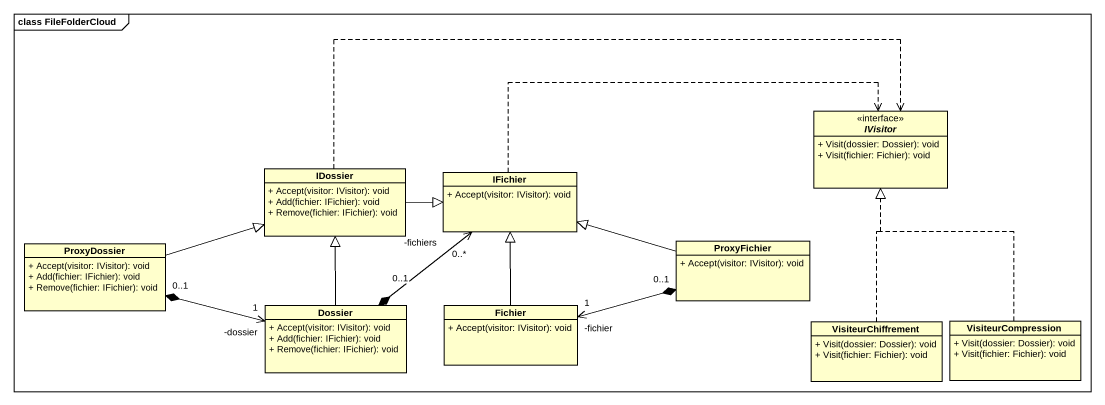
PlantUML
@startuml
mainframe class FileFolderCloud
hide circle
hide empty members
skinparam classAttributeIconSize 0
interface IVisitor <<interface>> {
  + Visit(dossier: Dossier): void
  + Visit(fichier: Fichier): void
}
class IDossier {
  + Accept(visitor: IVisitor): void
  + Add(fichier: IFichier): void
  + Remove(fichier: IFichier): void
}
class IFichier {
  + Accept(visitor: IVisitor): void
}
class ProxyDossier {
  + Accept(visitor: IVisitor): void
  + Add(fichier: IFichier): void
  + Remove(fichier: IFichier): void
}
class ProxyFichier {
  + Accept(visitor: IVisitor): void
}
class Dossier {
  + Accept(visitor: IVisitor): void
  + Add(fichier: IFichier): void
  + Remove(fichier: IFichier): void
}
class Fichier {
  + Accept(visitor: IVisitor): void
}
class VisiteurChiffrement {
  + Visit(dossier: Dossier): void
  + Visit(fichier: Fichier): void
}
class VisiteurCompression {
  + Visit(dossier: Dossier): void
  + Visit(fichier: Fichier): void
}
IDossier .right.> IVisitor
IDossier -right-|> IFichier
IFichier .right.> IVisitor
IFichier "-fichiers\n0..*" <--* "0..1" Dossier
ProxyDossier -right-|> IDossier
ProxyFichier -left-|> IFichier
Dossier -up-|> IDossier
Dossier "-dossier\n1" <-left-* "0..1" ProxyDossier
Fichier -up-|> IFichier
Fichier "-fichier\n1" <-right-* "0..1" ProxyFichier
VisiteurChiffrement .up.|> IVisitor
VisiteurCompression .up.|> IVisitor
@enduml
